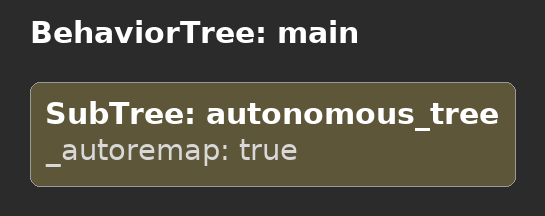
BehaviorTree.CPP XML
<?xml version="1.0" encoding="UTF-8"?>
<root BTCPP_format="4"
      main_tree_to_execute="main">
    <BehaviorTree ID="main">
		<SubTree ID="autonomous_tree"
				 _autoremap="true"/>

	</BehaviorTree>
</root>
